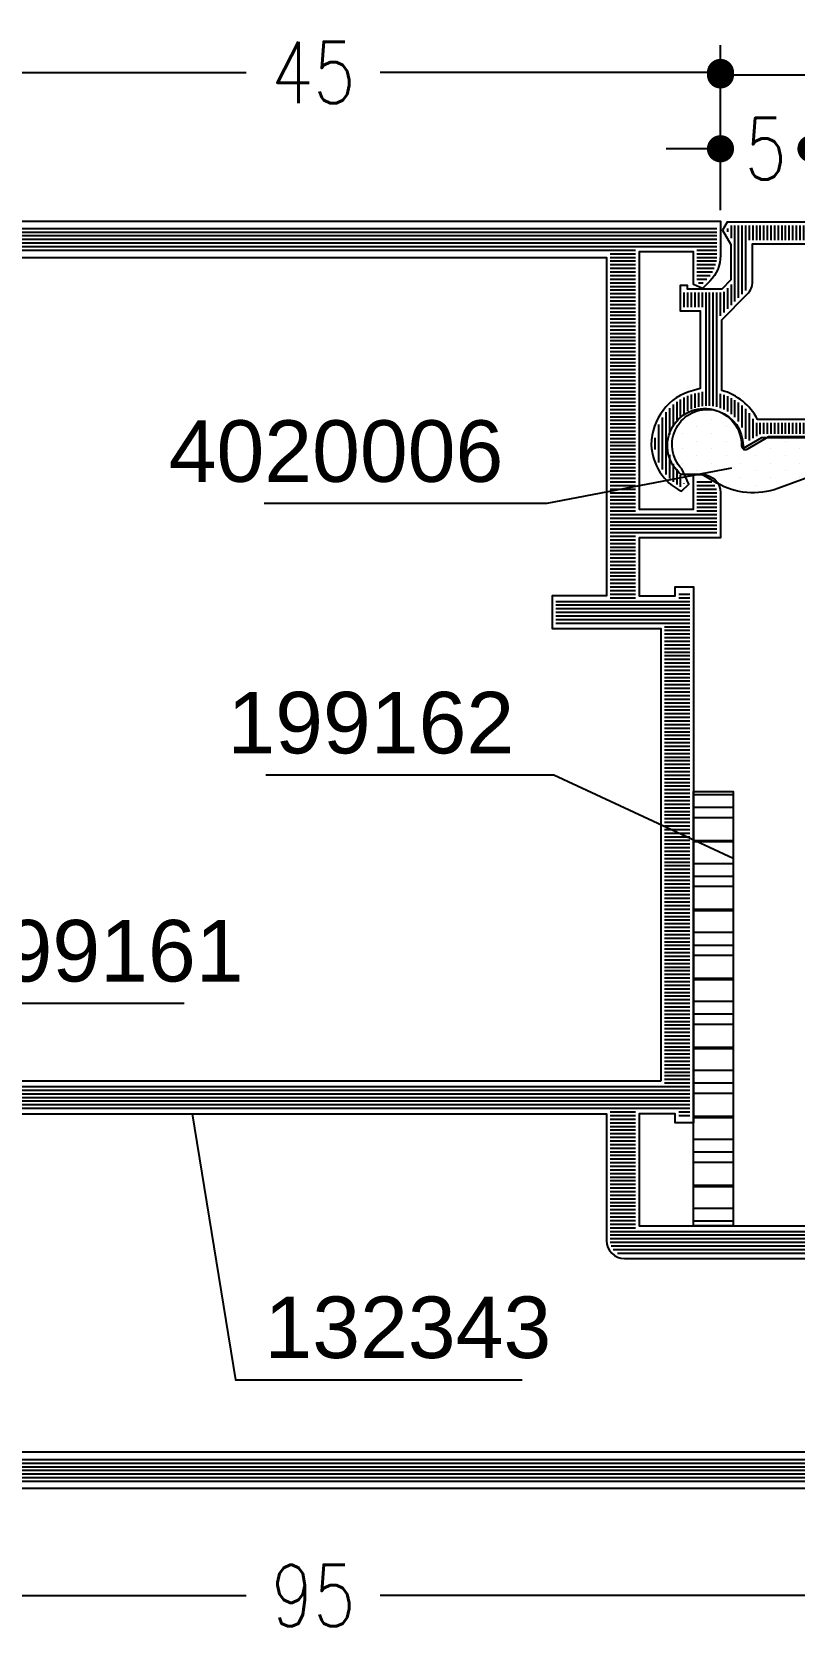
# Model space of a CAD drawing. Extents: x -247 to 191, y 24 to 414.
# Drawn here: x 79.49 to 100.57, y 125.52 to 169.82 of the extents above; entities that cross this region are included whole.
import ezdxf
from ezdxf.enums import TextEntityAlignment as Align

# ---------------------------------------------------------------- set-up
doc = ezdxf.new("R2010")
doc.units = 0
doc.header["$LTSCALE"] = 6
doc.linetypes.add('AUSGEZOGEN', pattern=[0])
doc.linetypes.add('CENTER', pattern=[1.02, 0.5, -0.25, 0.02, -0.25])
doc.layers.get('0').update_dxf_attribs({"color": 4, "linetype": 'CONTINUOUS'})
doc.layers.get('DEFPOINTS').update_dxf_attribs({"linetype": 'AUSGEZOGEN'})
for name, color, linetype in [('CENT_18', 3, 'CENTER'), ('DICHT_PAR', 3, 'CONTINUOUS'), ('DICHT_SCH', 3, 'CONTINUOUS'), ('KH_NOR', 7, 'CONTINUOUS'), ('KH_SCH', 3, 'CONTINUOUS'), ('KN_NOR', 7, 'CONTINUOUS'), ('KN_SCH', 3, 'CONTINUOUS'), ('LLMASSE', 7, 'CONTINUOUS'), ('PNR', 7, 'CONTINUOUS')]:
    doc.layers.add(name, color=color, linetype=linetype)
doc.styles.get("Standard").update_dxf_attribs({"font": 'simplex.shx', "width": 0.8})
doc.styles.add('SWISSL', font='swissl.ttf')
doc.dimstyles.new('DOK-1ZU1-PUNKT', dxfattribs={"dimscale": 0, "dimtxt": 3, "dimasz": 1.5, "dimexe": 1.5, "dimexo": 0.6, "dimgap": 1.5, "dimtad": 0, "dimdsep": 46, "dimtxsty": 'Standard', "dimblk": 'PUNKT', "dimblk1": 'PUNKT', "dimblk2": 'PUNKT', "dimcen": 0, "dimclrd": 2, "dimclre": 2, "dimclrt": 7, "dimadec": 0, "dimazin": 0, "dimtfac": 0.7, "dimtdec": 4, "dimtofl": 0, "dimtmove": 0, "dimatfit": 3, "dimldrblk": 'PUNKT', "dimfxl": 1, "dimtolj": 1, "dimtzin": 0, "dimarcsym": 0})
doc.dimstyles.new('DOK-1ZU1-STRICH1', dxfattribs={"dimscale": 0, "dimtxt": 3, "dimasz": 1.5, "dimexe": 1.5, "dimexo": 0.6, "dimgap": 1.5, "dimtad": 0, "dimdsep": 46, "dimtxsty": 'Standard', "dimblk": 'PUNKT', "dimblk1": 'PUNKT', "dimblk2": 'PUNKT', "dimcen": 0, "dimclrd": 2, "dimclre": 2, "dimclrt": 7, "dimadec": 0, "dimazin": 0, "dimtfac": 0.7, "dimtdec": 4, "dimtofl": 0, "dimtmove": 0, "dimatfit": 3, "dimldrblk": 'PUNKT', "dimfxl": 1, "dimtolj": 1, "dimtzin": 0, "dimarcsym": 0})

# ---------------------------------------------------------------- blocks, each defined once
blk = doc.blocks.new('PUNKT')
at = {"color": 0, "linetype": 'CONTINUOUS'}
blk.add_line((-0.5, 0), (-1, 0), dxfattribs=at)
at = {"color": 0, "linetype": 'CONTINUOUS', "const_width": 0.5}
blk.add_lwpolyline([(-0.25, 0, 1), (0.25, 0, 1)], format="xyb", close=True, dxfattribs=at)
blk = doc.blocks.new('*D16')
at = {"layer": 'DEFPOINTS', "color": 0}
for p in [(76.01037859960287, 168.7052229658492), (76.01037859960287, 164.5984148866953), (98.5117286589687, 164.5984212500751)]:
    blk.add_point(p, dxfattribs=at)
at = {"layer": 'LLMASSE', "color": 3, "lineweight": -2}
for p, q in [((76.01037859960287, 164.8984148866953), (76.01037859960287, 169.4552229658492)), ((98.5117286589687, 164.8984212500752), (98.5117286589687, 169.4552229658492)), ((76.76037859960287, 168.7052229658492), (85.4101012483334, 168.7052229658492)), ((97.7617286589687, 168.7052229658492), (89.11200601023816, 168.7052229658492))]:
    blk.add_line(p, q, dxfattribs=at)
at = {"layer": 'LLMASSE', "color": 3, "lineweight": -2, "xscale": 0.75, "yscale": 0.75, "zscale": 0.75, "rotation": 180}
blk.add_blockref('PUNKT', (76.01037859960287, 168.7052229658492), dxfattribs=at)
at = {"layer": 'LLMASSE', "color": 3, "lineweight": -2, "xscale": 0.75, "yscale": 0.75, "zscale": 0.75}
blk.add_blockref('PUNKT', (98.5117286589687, 168.7052229658492), dxfattribs=at)
at = {"layer": 'LLMASSE', "color": 3, "insert": (87.26105362928578, 168.7052229658492), "char_height": 1.7, "attachment_point": 5}
blk.add_mtext('\\A1;45', dxfattribs=at)
blk = doc.blocks.new('*D20')
at = {"layer": 'DEFPOINTS', "color": 0}
for p in [(98.5117286589687, 166.5978628188709), (98.5117286589687, 164.5984212500751), (101.0117286589687, 143.8484212534327)]:
    blk.add_point(p, dxfattribs=at)
at = {"layer": 'LLMASSE', "color": 3, "lineweight": -2}
for p, q in [((98.5117286589687, 164.8984212500752), (98.5117286589687, 167.3478628188709)), ((101.0117286589687, 144.1484212534327), (101.0117286589687, 167.3478628188709)), ((97.7617286589687, 166.5978628188709), (97.0117286589687, 166.5978628188709)), ((101.7617286589687, 166.5978628188709), (102.5117286589687, 166.5978628188709))]:
    blk.add_line(p, q, dxfattribs=at)
at = {"layer": 'LLMASSE', "color": 3, "lineweight": -2, "xscale": 0.75, "yscale": 0.75, "zscale": 0.75}
blk.add_blockref('PUNKT', (98.5117286589687, 166.5978628188709), dxfattribs=at)
at = {"layer": 'LLMASSE', "color": 3, "lineweight": -2, "xscale": 0.75, "yscale": 0.75, "zscale": 0.75, "rotation": 180}
blk.add_blockref('PUNKT', (101.0117286589687, 166.5978628188709), dxfattribs=at)
at = {"layer": 'LLMASSE', "color": 3, "insert": (99.7617286589687, 166.5978628188709), "char_height": 1.7, "attachment_point": 5}
blk.add_mtext('\\A1;5', dxfattribs=at)
blk = doc.blocks.new('*D22')
at = {"layer": 'DEFPOINTS', "color": 0}
for p in [(63.51172865881483, 129.5984148865927), (111.0117286588149, 129.0904184469111), (63.51172865881483, 126.6400097623471)]:
    blk.add_point(p, dxfattribs=at)
at = {"layer": 'LLMASSE', "color": 3, "lineweight": -2}
for p, q in [((63.51172865881483, 129.2984148865927), (63.51172865881483, 125.8900097623471)), ((111.0117286588149, 128.7904184469111), (111.0117286588149, 125.8900097623471)), ((64.26172865881483, 126.6400097623471), (85.41077627786248, 126.6400097623471)), ((110.2617286588149, 126.6400097623471), (89.11268103976724, 126.6400097623471))]:
    blk.add_line(p, q, dxfattribs=at)
at = {"layer": 'LLMASSE', "color": 3, "lineweight": -2, "xscale": 0.75, "yscale": 0.75, "zscale": 0.75, "rotation": 180}
blk.add_blockref('PUNKT', (63.51172865881483, 126.6400097623471), dxfattribs=at)
at = {"layer": 'LLMASSE', "color": 3, "lineweight": -2, "xscale": 0.75, "yscale": 0.75, "zscale": 0.75}
blk.add_blockref('PUNKT', (111.0117286588149, 126.6400097623471), dxfattribs=at)
at = {"layer": 'LLMASSE', "color": 3, "insert": (87.26172865881486, 126.6400097623471), "char_height": 1.7, "attachment_point": 5}
blk.add_mtext('\\A1;95', dxfattribs=at)
blk = doc.blocks.new('STREIFEN')
at = {"layer": 'DICHT_SCH'}
h = blk.add_hatch(dxfattribs=at)
h.set_pattern_fill('LINE', color=256, scale=0.4, angle=90, style=0)
h.set_pattern_definition([(90, (-94.31533518184392, -226.5009291368289), (-1.27, 7.776250346772095e-17), [])])
h.paths.add_polyline_path([(0, 2.199999999999989), (0, 0), (24, 0), (24, 2.199999999999989)])
at = {"layer": 'DICHT_PAR'}
blk.add_lwpolyline([(0, 2.199999999999989), (0, 0), (24, 0), (24, 2.199999999999989)], close=True, dxfattribs=at)
blk = doc.blocks.new('LL199162')
blk.add_blockref('STREIFEN', (0, 0))
blk = doc.blocks.new('*X42')
for p, q in [((0.4, 0.1999999998488945), (0.4, 94.8000000000399)), ((0.6000000000000001, 0.1999999998503122), (0.6000000000000001, 94.80000000013676)), ((0.8, 0.1999999998517298), (0.8, 94.80000000023364)), ((1, 0.1999999998531475), (1, 94.8000000003305)), ((1.2, 0.1999999998545651), (1.2, 94.80000000042736)), ((1.4, 0.1999999998559827), (1.4, 94.80000000052424)), ((1.6, 0.1999999998574004), (1.6, 94.8000000006211)), ((13.8, 63.90000000000005), (13.8, 88.30000000201753)), ((14, 63.90000000000005), (14, 88.30000000340362)), ((14.2, 63.90000000000005), (14.2, 88.30000000478972)), ((13, 64.31272466944534), (13, 87.29999999995657)), ((13.2, 64.07551039034644), (13.2, 87.29999999994934)), ((13.4, 63.95838529985286), (13.4, 87.2999999999421)), ((13.6, 63.90627621026998), (13.6, 87.29999999993485)), ((52.8, 63.90000000000003), (52.8, 69.79999999991878)), ((53, 63.90000000000003), (53, 69.79999999992616)), ((53.2, 63.90000000000003), (53.2, 69.79999999993355)), ((53.40000000000001, 63.90000000000003), (53.40000000000001, 69.79999999994092)), ((53.6, 63.90000000000002), (53.6, 69.79999999994831)), ((53.8, 63.90000000000002), (53.8, 69.7999999999557)), ((54, 68.6999999999795), (54, 69.79999999996308)), ((54.2, 68.6999999999795), (54.2, 69.79999999997047)), ((54.40000000000001, 68.6999999999795), (54.40000000000001, 69.79999999997784)), ((54.6, 68.6999999999795), (54.6, 69.79999999998523)), ((54.8, 68.6999999999795), (54.8, 69.79999999999261)), ((55, 68.6999999999795), (55, 69.79999999882966)), ((55.2, 68.6999999999795), (55.2, 69.774585494982)), ((55.40000000000001, 68.6999999999795), (55.40000000000001, 69.69279533770485)), ((55.6, 68.6999999999795), (55.6, 69.5291011915075)), ((66.8, 68.70000000000341), (66.8, 69.24146462896466)), ((67, 68.70000000000569), (67, 69.4215904839687)), ((67.2, 68.70000000000798), (67.2, 69.55645989907647)), ((67.4, 68.70000000001026), (67.4, 69.65656733360159)), ((67.60000000000001, 68.70000000001254), (67.60000000000001, 69.72796505869727)), ((67.8, 68.70000000001482), (67.8, 69.77412264440805)), ((68, 68.7000000000171), (68, 69.79698610754902)), ((68.2, 68.70000000001939), (68.2, 69.80000000000778)), ((68.4, 68.70000000002166), (68.4, 69.800000000024)), ((68.60000000000001, 25.19753412942141), (68.60000000000001, 69.80000000004023)), ((68.8, 25.19750066448289), (68.8, 69.80000000005646)), ((69, 25.19746719954437), (69, 69.80000000007269)), ((69.2, 25.19743373460584), (69.2, 69.80000000008891)), ((69.4, 25.19740026966732), (69.4, 69.80000000010514)), ((69.60000000000001, 25.1973668047288), (69.60000000000001, 69.80000000012137)), ((20.6, 67.69999999999999), (20.6, 68.3)), ((20.8, 67.69999999999999), (20.8, 68.3)), ((21, 12.70006363835692), (21, 68.3)), ((21.2, 12.7000636383571), (21.2, 68.3)), ((21.4, 18.70006363838881), (21.4, 68.3)), ((21.6, 18.70006363838972), (21.6, 68.3)), ((21.8, 18.70006363839063), (21.8, 68.3)), ((22, 18.70006363839154), (22, 68.3)), ((22.2, 18.70006363839245), (22.2, 68.3)), ((22.4, 66.9), (22.4, 68.3)), ((22.6, 66.9), (22.6, 68.3)), ((22.8, 66.9), (22.8, 68.3)), ((23, 66.9), (23, 68.3)), ((23.2, 66.9), (23.2, 68.3)), ((23.4, 66.9), (23.4, 68.3)), ((23.6, 66.9), (23.6, 68.3)), ((23.8, 66.9), (23.8, 68.3)), ((24, 66.9), (24, 68.3)), ((24.2, 66.9), (24.2, 68.3)), ((24.4, 66.9), (24.4, 68.3)), ((24.6, 66.9), (24.6, 68.3)), ((24.8, 66.9), (24.8, 68.3)), ((25, 66.9), (25, 68.3)), ((25.2, 66.9), (25.2, 68.3)), ((25.4, 66.9), (25.4, 68.3)), ((25.6, 66.9), (25.6, 68.3)), ((25.8, 66.9), (25.8, 68.3)), ((26, 66.9), (26, 68.3)), ((26.2, 66.9), (26.2, 68.3)), ((26.4, 66.9), (26.4, 68.3)), ((26.6, 66.9), (26.6, 68.3)), ((26.8, 66.9), (26.8, 68.3)), ((27, 66.9), (27, 68.3)), ((27.2, 66.9), (27.2, 68.3)), ((27.4, 66.9), (27.4, 68.3)), ((27.6, 66.9), (27.6, 68.3)), ((27.8, 66.9), (27.8, 68.3)), ((28, 66.9), (28, 68.3)), ((28.2, 66.9), (28.2, 68.3)), ((28.4, 66.9), (28.4, 68.3)), ((28.6, 66.9), (28.6, 68.3)), ((28.8, 66.9), (28.8, 68.30000000000001)), ((29, 66.9), (29, 68.30000000000001)), ((29.2, 66.9), (29.2, 68.30000000000001)), ((29.4, 66.9), (29.4, 68.30000000000001)), ((29.6, 66.9), (29.6, 68.30000000000001)), ((29.8, 66.9), (29.8, 68.30000000000001)), ((30, 66.9), (30, 68.30000000000001)), ((30.2, 66.9), (30.2, 68.30000000000001)), ((30.4, 66.9), (30.4, 68.30000000000001)), ((30.6, 66.9), (30.6, 68.30000000000001)), ((30.8, 66.9), (30.8, 68.30000000000001)), ((31, 66.9), (31, 68.30000000000001)), ((31.2, 66.9), (31.2, 68.30000000000001)), ((31.4, 66.9), (31.4, 68.30000000000001)), ((31.6, 66.9), (31.6, 68.30000000000001)), ((31.8, 66.9), (31.8, 68.30000000000001)), ((32, 66.9), (32, 68.30000000000001)), ((32.2, 66.9), (32.2, 68.30000000000001)), ((32.4, 66.9), (32.4, 68.30000000000001)), ((32.6, 66.9), (32.6, 68.30000000000001)), ((32.8, 66.9), (32.8, 68.30000000000001)), ((33, 66.9), (33, 68.30000000000001)), ((33.2, 66.9), (33.2, 68.30000000000001)), ((33.4, 66.9), (33.4, 68.30000000000001)), ((33.6, 66.9), (33.6, 68.30000000000001)), ((33.8, 66.9), (33.8, 68.30000000000001)), ((34, 66.9), (34, 68.30000000000001)), ((34.2, 66.9), (34.2, 68.30000000000001)), ((34.4, 66.9), (34.4, 68.30000000000001)), ((34.6, 66.9), (34.6, 68.30000000000001)), ((34.8, 66.9), (34.8, 68.30000000000001)), ((35, 66.9), (35, 68.30000000000001)), ((35.2, 66.9), (35.2, 68.30000000000001)), ((35.4, 66.9), (35.4, 68.30000000000001)), ((35.6, 66.9), (35.6, 68.30000000000001)), ((35.8, 66.9), (35.8, 68.30000000000001)), ((36, 66.9), (36, 68.30000000000001)), ((36.2, 66.9), (36.2, 68.30000000000001)), ((36.4, 66.9), (36.4, 68.30000000000001)), ((36.6, 66.9), (36.6, 68.30000000000001)), ((36.8, 66.9), (36.8, 68.30000000000001)), ((37, 66.9), (37, 68.30000000000001)), ((37.2, 66.9), (37.2, 68.30000000000001)), ((37.4, 66.9), (37.4, 68.30000000000001)), ((37.6, 66.9), (37.6, 68.30000000000001)), ((37.8, 66.9), (37.8, 68.30000000000001)), ((38, 66.9), (38, 68.30000000000001)), ((38.2, 66.9), (38.2, 68.30000000000001)), ((38.40000000000001, 66.9), (38.40000000000001, 68.30000000000001)), ((38.6, 66.9), (38.6, 68.30000000000001)), ((38.8, 66.9), (38.8, 68.30000000000001)), ((39, 66.9), (39, 68.30000000000001)), ((39.2, 66.9), (39.2, 68.30000000000001)), ((39.40000000000001, 66.9), (39.40000000000001, 68.30000000000001)), ((39.6, 66.9), (39.6, 68.30000000000001)), ((39.8, 66.9), (39.8, 68.30000000000001)), ((40, 66.9), (40, 68.30000000000001)), ((40.2, 66.9), (40.2, 68.30000000000001)), ((40.40000000000001, 66.9), (40.40000000000001, 68.30000000000001)), ((40.6, 66.9), (40.6, 68.30000000000001)), ((40.8, 66.9), (40.8, 68.30000000000001)), ((41, 66.9), (41, 68.30000000000001)), ((41.2, 66.9), (41.2, 68.30000000000001)), ((41.40000000000001, 66.9), (41.40000000000001, 68.30000000000001)), ((41.6, 66.9), (41.6, 68.30000000000001)), ((41.8, 66.9), (41.8, 68.30000000000001)), ((42, 66.9), (42, 68.30000000000001)), ((42.2, 66.9), (42.2, 68.30000000000001)), ((42.40000000000001, 66.9), (42.40000000000001, 68.30000000000001)), ((42.6, 66.9), (42.6, 68.30000000000001)), ((42.8, 66.9), (42.8, 68.30000000000001)), ((43, 66.9), (43, 68.30000000000001)), ((43.2, 66.9), (43.2, 68.30000000000001)), ((43.40000000000001, 66.9), (43.40000000000001, 68.30000000000001)), ((43.6, 66.9), (43.6, 68.30000000000001)), ((43.8, 66.9), (43.8, 68.30000000000001)), ((44, 66.9), (44, 68.30000000000001)), ((44.2, 66.9), (44.2, 68.30000000000001)), ((44.40000000000001, 66.9), (44.40000000000001, 68.30000000000001)), ((44.6, 66.9), (44.6, 68.30000000000001)), ((44.8, 66.9), (44.8, 68.30000000000001)), ((45, 66.9), (45, 68.30000000000001)), ((45.2, 66.9), (45.2, 68.30000000000001)), ((45.40000000000001, 66.9), (45.40000000000001, 68.30000000000001)), ((45.6, 66.9), (45.6, 68.30000000000001)), ((45.8, 66.9), (45.8, 68.30000000000001)), ((46, 66.9), (46, 68.30000000000001)), ((46.2, 66.9), (46.2, 68.30000000000001)), ((46.40000000000001, 66.9), (46.40000000000001, 68.30000000000001)), ((46.6, 66.9), (46.6, 68.30000000000001)), ((46.8, 66.9), (46.8, 68.30000000000001)), ((47, 66.9), (47, 68.30000000000001)), ((47.2, 66.9), (47.2, 68.30000000000001)), ((47.40000000000001, 66.9), (47.40000000000001, 68.30000000000001)), ((47.6, 66.9), (47.6, 68.30000000000001)), ((47.8, 60.90000000000006), (47.8, 68.30000000000001)), ((48, 60.90000000000006), (48, 68.30000000000001)), ((48.2, 60.90000000000006), (48.2, 68.30000000000001)), ((48.40000000000001, 60.90000000000006), (48.40000000000001, 68.30000000000001)), ((48.6, 60.90000000000006), (48.6, 68.30000000000001)), ((48.8, 60.90000000000006), (48.8, 68.30000000000001)), ((49, 60.90000000000006), (49, 68.30000000000001)), ((49.2, 67.70000000000002), (49.2, 68.30000000000001)), ((49.40000000000001, 67.70000000000002), (49.40000000000001, 68.30000000000001)), ((66.60000000000001, 68.781099360108), (66.60000000000001, 69.04146462896466)), ((14.4, 63.90000000000005), (14.4, 65.29999999994706)), ((14.6, 63.90000000000005), (14.6, 65.29999999995037)), ((14.8, 63.90000000000005), (14.8, 65.29999999995368)), ((15, 63.90000000000005), (15, 65.299999999957)), ((15.2, 63.90000000000005), (15.2, 65.29999999996029)), ((15.4, 63.90000000000004), (15.4, 65.2999999999636)), ((15.6, 63.90000000000004), (15.6, 65.29999999996691)), ((15.8, 63.90000000000004), (15.8, 65.29999999997023)), ((16, 63.90000000000004), (16, 65.29999999997354)), ((16.2, 63.90000000000004), (16.2, 65.29999999997683)), ((16.4, 63.90000000000004), (16.4, 65.29999999998014)), ((16.6, 63.90000000000004), (16.6, 65.29999999998346)), ((16.8, 63.90000000000004), (16.8, 65.29999999998677)), ((17, 63.90000000000004), (17, 65.29999999999006)), ((17.2, 63.90000000000003), (17.2, 65.29999999999337)), ((17.4, 63.90000000000003), (17.4, 65.29999999999669)), ((17.6, 63.90000000000003), (17.6, 65.3)), ((17.8, 63.90000000000003), (17.8, 65.30000000000331)), ((18, 63.90000000000003), (18, 65.3000000000066)), ((18.2, 63.90000000000003), (18.2, 65.30000000000992)), ((18.4, 63.90000000000003), (18.4, 65.30000000001323)), ((18.6, 63.90000000000003), (18.6, 65.30000000001654)), ((18.8, 63.90000000000003), (18.8, 65.30000000001985)), ((19, 63.90000000000003), (19, 65.30000000002315)), ((19.2, 63.90000000000003), (19.2, 65.30000000002646)), ((19.4, 63.90000000000003), (19.4, 65.30000000002977)), ((19.6, 63.90000000000003), (19.6, 65.30000000003308)), ((19.8, 63.90000000000003), (19.8, 65.30000000003639)), ((20, 63.90000000000003), (20, 65.30000000003969)), ((20.2, 63.90000000000003), (20.2, 65.300000000043)), ((20.4, 63.90000000000003), (20.4, 65.30000000004631)), ((20.6, 63.90000000000003), (20.6, 65.30000000004962)), ((20.8, 63.90000000000002), (20.8, 65.30000000005292)), ((49.2, 63.90000000000005), (49.2, 65.29999999995194)), ((49.40000000000001, 63.90000000000005), (49.40000000000001, 65.29999999994553)), ((49.6, 63.90000000000005), (49.6, 65.29999999993912)), ((49.8, 63.90000000000004), (49.8, 65.29999999993271)), ((50, 63.90000000000004), (50, 65.2999999999263)), ((50.2, 63.90000000000004), (50.2, 65.29999999991989)), ((50.40000000000001, 63.90000000000004), (50.40000000000001, 65.29999999991348)), ((50.6, 63.90000000000004), (50.6, 65.29999999990707)), ((50.8, 63.90000000000004), (50.8, 65.29999999990066)), ((51, 63.90000000000004), (51, 65.29999999989425)), ((51.2, 63.90000000000003), (51.2, 65.29999999988785)), ((51.40000000000001, 63.90000000000003), (51.40000000000001, 65.29999999988144)), ((51.6, 63.90000000000003), (51.6, 65.29999999987503)), ((51.8, 63.90000000000003), (51.8, 65.29999999986862)), ((52, 63.90000000000003), (52, 65.29999999986221)), ((52.2, 63.90000000000003), (52.2, 65.2999999998558)), ((52.40000000000001, 63.90000000000003), (52.40000000000001, 65.29999999984939)), ((52.6, 63.90000000000003), (52.6, 65.29999999984298)), ((54, 63.90000000000002), (54, 65.29999999998043)), ((54.2, 63.90000000000002), (54.2, 65.29999999997855)), ((54.40000000000001, 63.90000000000002), (54.40000000000001, 65.29999999997668)), ((54.6, 63.90000000000002), (54.6, 65.29999999997479)), ((54.8, 63.90000000000002), (54.8, 65.29999999997291)), ((55, 63.90000000000001), (55, 65.29999999997104)), ((55.2, 63.90000000000001), (55.2, 65.29999999996916)), ((55.40000000000001, 63.90000000000001), (55.40000000000001, 65.29999999996728)), ((55.6, 63.90000000000001), (55.6, 65.29999999996541)), ((55.8, 63.90000000000001), (55.8, 65.29999999996353)), ((56, 63.90000000000001), (56, 65.29999999996166)), ((56.2, 63.90000000000001), (56.2, 65.29999999995977)), ((56.40000000000001, 63.90000000000001), (56.40000000000001, 65.29999999995789)), ((56.6, 63.90000000000001), (56.6, 65.29999999995601)), ((56.8, 63.90000000000001), (56.8, 65.29999999995414)), ((57, 63.90000000000001), (57, 65.29999999995226)), ((57.2, 63.90000000000001), (57.2, 65.29999999995039)), ((57.40000000000001, 63.9), (57.40000000000001, 65.29999999994851)), ((57.6, 63.9), (57.6, 65.29999999994664)), ((57.8, 63.9), (57.8, 65.29999999994476)), ((58, 63.9), (58, 65.29999999994287)), ((58.2, 63.9), (58.2, 65.299999999941)), ((58.40000000000001, 63.9), (58.40000000000001, 65.29999999993912)), ((58.6, 63.9), (58.6, 65.29999999993724)), ((58.8, 63.89999999999999), (58.8, 65.29999999993537)), ((59, 63.89999999999999), (59, 65.29999999993349)), ((59.2, 63.89999999999999), (59.2, 65.29999999993161)), ((59.40000000000001, 63.89999999999999), (59.40000000000001, 65.29999999992974)), ((59.6, 63.89999999999999), (59.6, 65.29999999992785)), ((59.8, 63.89999999999999), (59.8, 65.29999999992597)), ((60, 63.89999999999998), (60, 65.2999999999241)), ((60.2, 63.89999999999998), (60.2, 65.29999999992222)), ((60.40000000000001, 63.89999999999998), (60.40000000000001, 65.29999999992035)), ((60.6, 63.89999999999998), (60.6, 65.29999999991847)), ((60.8, 63.89999999999998), (60.8, 65.2999999999166)), ((61, 63.89999999999998), (61, 65.29999999991472)), ((61.2, 63.89999999999998), (61.2, 65.29999999991283)), ((61.40000000000001, 63.89999999999998), (61.40000000000001, 65.29999999991095)), ((61.6, 63.89999999999998), (61.6, 65.29999999990908)), ((61.8, 63.89999999999998), (61.8, 65.2999999999072)), ((62, 63.89999999999998), (62, 65.29999999990532)), ((62.2, 63.89999999999998), (62.2, 65.29999999990345)), ((62.40000000000001, 63.89999999999998), (62.40000000000001, 65.29999999990157)), ((62.6, 63.89999999999997), (62.6, 65.2999999998997)), ((62.8, 63.89999999999997), (62.8, 65.2999999998978)), ((63, 63.89999999999997), (63, 65.29999999989593)), ((63.2, 63.89999999999997), (63.2, 65.29999999989406)), ((63.40000000000001, 63.89999999999997), (63.40000000000001, 65.29999999989218)), ((63.6, 63.89999999999997), (63.6, 65.2999999998903)), ((63.8, 63.89999999999996), (63.8, 65.29999999988843)), ((64, 63.89999999999996), (64, 65.29999999988655)), ((64.2, 63.89999999999996), (64.2, 65.29999999988468)), ((64.4, 63.89999999999996), (64.4, 65.29999999988279)), ((64.60000000000001, 63.89999999999996), (64.60000000000001, 65.29999999988091)), ((64.8, 63.89999999999996), (64.8, 65.29999999987903)), ((65, 63.89999999999996), (65, 65.29999999987716)), ((65.2, 63.89999999999996), (65.2, 65.29999999987528)), ((65.4, 63.89999999999996), (65.4, 65.2999999998734)), ((65.60000000000001, 63.89999999999996), (65.60000000000001, 65.29999999987153)), ((65.8, 63.89999999999996), (65.8, 65.29999999986966)), ((66, 63.89999999999996), (66, 65.29999999986777)), ((66.2, 63.89999999999996), (66.2, 65.29999999986589)), ((66.4, 63.89999999999995), (66.4, 65.29999999986401)), ((66.60000000000001, 63.89999999999995), (66.60000000000001, 65.29999999986214)), ((66.8, 63.89999999999995), (66.8, 65.29999999986026)), ((67, 63.89999999999995), (67, 65.29999999985839)), ((67.2, 63.89999999999995), (67.2, 65.29999999985651)), ((67.4, 63.89999999999995), (67.4, 65.29999999985463)), ((67.60000000000001, 63.89999999999994), (67.60000000000001, 65.29999999985274)), ((67.8, 63.89999999999994), (67.8, 65.29999999985087)), ((68, 63.89999999999994), (68, 65.29999999984899)), ((68.20000000000002, 63.89999999999994), (68.2, 65.29999999984712)), ((68.4, 25.19756759435994), (68.4, 65.29999999984524))]:
    blk.add_line(p, q)
blk = doc.blocks.new('B-LL132343')
at = {"layer": 'KH_NOR'}
blk.add_lwpolyline([(1.272711869504395e-05, 100.9999999996922), (-5.599984603108812e-05, 5.999999999692118)], dxfattribs=at)
blk.add_lwpolyline([(69.99994400035915, 30.99729988126818), (69.99995672711884, 75.99999999999987), (68.10411978330691, 75.99999999984605, 0.198912367379658), (66.6899062209338, 75.41421356221915), (66.2878246929167, 75.01213203420203), (66.49995672727266, 74.49999999984604), (68.29995672725215, 74.49999999986657), (68.29995672752904, 71.49999999969224), (54.09995672729317, 71.49999999982555), (54.09995672725217, 74.49999999982555), (55.99995672741625, 74.49999999982555), (55.99995672727266, 74.99999999984605, 0.414213562373095), (54.99995672727266, 75.99999999984605), (52.49995672718038, 75.99999999975375), (52.49995672752905, 71.49999999969224), (49.29995672732393, 71.49999999979478), (49.29995672727265, 73.49999999984607), (49.79995672727267, 73.49999999984607), (49.79995672727267, 74.49999999984607), (20.19999999999999, 74.49999999984605), (20.19999999999999, 74.49999999984605), (20.19999999999999, 73.49999999984605), (20.69999999999999, 73.49999999984605), (20.7000127273235, 71.49999999989733), (14.5000127273238, 71.49999999979478), (14.50001273383385, 94.50000000671504)], format="xyb", dxfattribs=at)
blk.add_lwpolyline([(13.70001272727268, 69.6999999998461, -0.414213562373095), (12.70001272727268, 70.6999999998461), (12.70001272727256, 91.6999999998461), (9.200012727323617, 91.69999999979483), (9.200012727272338, 98.99999999984617), (2.000020681818, 98.99999999984605), (2, 7.999999999846059), (12.69994400000019, 7.999999999845832), (12.69994400000016, 25.29999999984624, -0.4142135623731034), (13.69994400000019, 26.29999999984624), (19.69994400000105, 26.29999999984604, 0.4142135626134031), (20.69994400000108, 27.29999999984607), (20.69994400000103, 30.19999999984636, 0.4142135623730944), (19.69994400000101, 31.19999999984634), (13.69994400000016, 31.19999999984625, -0.4142135623730997), (12.69994400000014, 32.19999999984625), (12.69994400000014, 32.99999999984623), (20.69994400000096, 32.99999999984635), (20.69994400000033, 69.69999999984607), (13.70001272727268, 69.6999999998461)], format="xyb", close=True, dxfattribs=at)
blk.add_lwpolyline([(22.50001303791365, 72.69999999984606), (22.50000000000011, 26.29999999984606), (48.2, 26.29999999984606), (48.2, 30.99999999984606), (47.49994400000026, 30.99999999984606), (47.49994400000014, 35.99999999984606), (49.29994400000032, 35.99999999984606), (49.29994400000032, 32.99999999984606), (68, 32.99999999984606), (68, 69.69999999984599), (49.30001272727236, 69.6999999998461), (49.30001272727247, 66.6999999998461), (47.49995672727238, 66.6999999998461), (47.49995672727232, 72.69999999984606), (22.50001303791365, 72.69999999984606)], close=True, dxfattribs=at)
at = {"layer": 'KH_SCH'}
blk.add_blockref('*X42', (3.308722450212111e-22, 5.999999999846059), dxfattribs=at)
blk = doc.blocks.new('*X51')
at = {"color": 0}
for p, q in [((2.4375, 9.75), (2.4375, 9.75)), ((3.25, 9.75), (3.25, 9.75)), ((2.03125, 8.9375), (2.03125, 8.9375)), ((2.84375, 8.9375), (2.84375, 8.9375)), ((1.625, 8.125), (1.625, 8.125)), ((2.4375, 8.125), (2.4375, 8.125)), ((3.25, 8.125), (3.25, 8.125)), ((1.21875, 7.3125), (1.21875, 7.3125)), ((2.03125, 7.3125), (2.03125, 7.3125)), ((2.84375, 7.3125), (2.84375, 7.3125)), ((0.8125, 6.5), (0.8125, 6.5)), ((1.625, 6.5), (1.625, 6.5)), ((2.4375, 6.5), (2.4375, 6.5)), ((3.25, 6.5), (3.25, 6.5)), ((1.21875, 5.6875), (1.21875, 5.6875)), ((2.03125, 5.6875), (2.03125, 5.6875)), ((2.84375, 5.6875), (2.84375, 5.6875)), ((0.8125, 4.875), (0.8125, 4.875)), ((1.625, 4.875), (1.625, 4.875)), ((2.4375, 4.875), (2.4375, 4.875)), ((1.21875, 4.0625), (1.21875, 4.0625)), ((2.03125, 4.0625), (2.03125, 4.0625)), ((2.84375, 4.0625), (2.84375, 4.0625)), ((0.8125, 3.25), (0.8125, 3.25)), ((1.625, 3.25), (1.625, 3.25)), ((2.4375, 3.25), (2.4375, 3.25)), ((3.25, 3.25), (3.25, 3.25)), ((4.0625, 3.25), (4.0625, 3.25)), ((1.21875, 2.4375), (1.21875, 2.4375)), ((2.03125, 2.4375), (2.03125, 2.4375)), ((2.84375, 2.4375), (2.84375, 2.4375)), ((3.65625, 2.4375), (3.65625, 2.4375)), ((4.46875, 2.4375), (4.46875, 2.4375)), ((1.625, 1.625), (1.625, 1.625)), ((2.4375, 1.625), (2.4375, 1.625)), ((3.25, 1.625), (3.25, 1.625)), ((4.0625, 1.625), (4.0625, 1.625)), ((4.875, 1.625), (4.875, 1.625)), ((2.03125, 0.8125), (2.03125, 0.8125)), ((2.84375, 0.8125), (2.84375, 0.8125)), ((3.65625, 0.8125), (3.65625, 0.8125)), ((4.46875, 0.8125), (4.46875, 0.8125))]:
    blk.add_line(p, q, dxfattribs=at)
blk = doc.blocks.new('B-LL197112')
at = {"layer": 'DICHT_PAR'}
blk.add_lwpolyline([(1.4, 0.768, 1.597325), (2.982, 4.1, -0.580267), (2.807, 4.4), (3.5, 5.6), (3.5, 9.818999999999999, 0.8391), (2.081, 10.069), (0.638, 6.103, 0.221695), (0.9329999999999999, 2.735), (1.4, 1.925), (1.4, 0.768)], format="xyb", dxfattribs=at)
at = {"layer": 'DICHT_SCH'}
blk.add_blockref('*X51', (0, 0), dxfattribs=at)
blk = doc.blocks.new('*D75')
at = {"layer": 'DEFPOINTS', "color": 0}
for p in [(109.5117286590203, 168.6384293157387), (98.5117286589687, 164.8984212500752), (109.5117286590203, 164.5984212500495)]:
    blk.add_point(p, dxfattribs=at)
at = {"layer": 'LLMASSE', "color": 3, "lineweight": -2}
for p, q in [((98.5117286589687, 165.1984212500752), (98.5117286589687, 169.3884293157387)), ((109.5117286590203, 164.8984212500495), (109.5117286590203, 169.3884293157387)), ((99.2617286589687, 168.6384293157387), (102.1607762780421, 168.6384293157387)), ((108.7617286590203, 168.6384293157387), (105.8626810399469, 168.6384293157387))]:
    blk.add_line(p, q, dxfattribs=at)
at = {"layer": 'LLMASSE', "color": 3, "lineweight": -2, "xscale": 0.75, "yscale": 0.75, "zscale": 0.75, "rotation": 180}
blk.add_blockref('PUNKT', (98.5117286589687, 168.6384293157387), dxfattribs=at)
at = {"layer": 'LLMASSE', "color": 3, "lineweight": -2, "xscale": 0.75, "yscale": 0.75, "zscale": 0.75}
blk.add_blockref('PUNKT', (109.5117286590203, 168.6384293157387), dxfattribs=at)
at = {"layer": 'LLMASSE', "color": 3, "insert": (104.0117286589945, 168.6384293157387), "char_height": 1.7, "attachment_point": 5}
blk.add_mtext('\\A1;22', dxfattribs=at)
blk = doc.blocks.new('B-LL3091023')
at = {"layer": 'KN_SCH'}
h = blk.add_hatch(dxfattribs=at)
h.set_pattern_fill('_U', color=256, scale=0.2, style=0, pattern_type=0)
h.set_pattern_definition([(0, (-12.61524086824097, 13.02250327400434), (0, 0.2), [])])
edge = h.paths.add_edge_path()
edge.add_line((-0.2000000000508084, 21.80000000010276), (-0.2000000000002728, 0.4154700538897877))
edge.add_line((-0.2000000000002728, 0.4154700538897864), (-0.4500000000000046, 0.2711324865925331))
edge.add_line((-0.4500000000000046, 0.2711324865925331), (-1.192820323027558, 0.7000000000520148))
edge.add_line((-1.192820323027558, 0.7000000000520148), (-3.282842712474642, 0.7000000000520223))
edge.add_line((-3.282842712474642, 0.7000000000520223), (-3.900000000000007, 0.08284271252664044))
edge.add_line((-3.900000000000007, 0.08284271252664047), (-3.900000000000013, -2.099999999947969))
edge.add_line((-3.900000000000013, -2.099999999947969), (-3.700000000000003, -2.099999999947976))
edge.add_line((-3.700000000000001, -2.099999999952376), (-4.699999999974835, -2.099999999974347))
edge.add_line((-4.699999999974835, -2.099999999974347), (-4.700000000005605, -0.9999999999419789))
edge.add_line((-4.700000000005605, -0.9999999999419791), (-9.356532657103545, -1.000000000081714))
edge.add_line((-9.356532657103545, -1.000000000081714), (-9.492087073757995, -1.524999999012127))
edge.add_arc((-12.30000000000001, -0.7999999999479821), 2.900000000000001, 270.07901743651803, 345.52248783316634, ccw=False)
edge.add_arc((-12.18013563536853, -0.9023955340299898), 2.800000000000001, 209.2081415121933, 267.62840437548994, ccw=False)
edge.add_line((-14.62412332264705, -2.26874987475974), (-14.42924214632983, -2.069287902908246))
edge.add_line((-14.42924214632983, -2.069287902908246), (-13.75317870728195, -2.38454146193488))
edge.add_arc((-12.29999999921613, -0.8000000003222183), 2.150000000266381, 227.4761480923444, 442.3377443620211)
edge.add_line((-12.01333333336139, 1.330803187171447), (-12.16120394194022, 1.35069689423467))
edge.add_line((-12.16120394194022, 1.35069689423467), (-11.69999999999955, 2.149525554427094))
edge.add_line((-11.69999999999955, 2.149525554427095), (-11.70000000015551, 20.70000000020778))
edge.add_line((-11.70000000015551, 20.70000000020778), (-28.18578597814051, 20.70000000005208))
edge.add_arc((-28.18578597812918, 19.50000000005209), 1.199999999999996, 90.00000000054077, 134.9999999999997)
edge.add_line((-29.03431411555303, 20.34852813747595), (-31.79999954050232, 17.58284271252666))
edge.add_line((-31.79999954050232, 17.58284271252666), (-31.79999954050233, 16.71441194632815))
edge.add_arc((-33.59999895980678, 16.71441206424528), 1.799999419304456, 319.99994731550623, 359.9999962465799, ccw=False)
edge.add_line((-32.22112047092991, 15.5573934721695), (-33.14162906306896, 14.46037332601911))
edge.add_line((-33.14162906306897, 14.46037332601911), (-33.60125601057764, 14.84604548197373))
edge.add_line((-33.60125601057764, 14.84604548197373), (-32.39999954050234, 16.27764694336551))
edge.add_line((-32.39999954050234, 16.27764694336551), (-32.39999954050232, 17.70000000005204))
edge.add_line((-32.39999954050232, 17.70000000005204), (-33.57394863064956, 17.70000000005204))
edge.add_line((-33.57394863064956, 17.70000000005204), (-33.70205340977959, 17.96789280106483))
edge.add_arc((-34.71191328392486, 18.61610855635405), 1.200000262839086, 327.3041288734923, 390.0744969530656)
edge.add_line((-33.67346358042067, 19.2174594057805), (-33.37731379195502, 19.80000000005204))
edge.add_line((-33.37731379195502, 19.80000000005204), (-30.99999996572186, 19.80000000005204))
edge.add_line((-30.99999996572186, 19.80000000005204), (-31.00000030850324, 21.8000000000218))
edge.add_line((-31.00000030850324, 21.8000000000218), (-0.2000000000508066, 21.80000000010276))
edge = h.paths.add_edge_path(flags=16)
edge.add_line((-11.10000000015546, 20.99999999989506), (-11.09999999999899, 1.840075756540305))
edge.add_arc((-12.30000000000003, -0.7999999999480378), 2.900000000000001, 11.940543960609887, 65.55666457227989, ccw=False)
edge.add_line((-9.462747808177824, -0.19999999994798), (-5.314213562373069, -0.1999999999479796))
edge.add_line((-5.314213562373068, -0.1999999999479796), (-3.848528137423896, 1.265685425001232))
edge.add_arc((-3.282842712474652, 0.7000000000519995), 0.8000000000000005, 90.00000000000011, 135.0000000000005, ccw=False)
edge.add_line((-3.282842712474654, 1.500000000052001), (-1.000000000000002, 1.500000000052017))
edge.add_line((-1.000000000000002, 1.500000000052017), (-1.000000000000002, 21.00000000005524))
edge.add_line((-1.000000000000002, 21.00000000005524), (-11.10000000015546, 20.99999999989506))
at = {"layer": 'KN_NOR'}
for points in [[(-5.128164559664583e-11, 22.00000000010329), (0, 0.3000000000520193), (-0.4500000000000046, 0.04019237891668204), (-1.246410161513781, 0.5000000000520151), (-3.200000000000022, 0.5000000000520222), (-3.700000000000008, 5.202219210964643e-11), (-3.700000000000012, -1.899999999947976), (-3.500000000000002, -1.899999999947984), (-3.500000000000005, -2.299999999947982), (-4.89999999996924, -2.299999999978742), (-4.900000000000011, -1.199999999947981), (-9.201613323200721, -1.200000000077065), (-9.29843790668926, -1.574999999947981, -0.3419987131196461), (-12.30000000000001, -3.899999999947983, -0.2744091014474832), (-14.86887381829263, -2.233067162827286), (-14.4732145214778, -1.828107663836985), (-13.64001877441201, -2.216633221435945, 1.373175899949952), (-12.04000000000001, 1.132588937203426), (-12.48361182590432, 1.192270058415677), (-11.9, 2.203115392906721), (-11.90000000015383, 20.50000000020589), (-28.18578597812918, 20.50000000005208, 0.1989123673796576), (-28.89289275931572, 20.20710678123863), (-31.59999954050232, 17.50000000005204), (-31.59999954050232, 16.71441000005203, -0.1763269499999998), (-32.06791154050232, 15.42883600005203), (-33.11697754050232, 14.17860700005204), (-33.88302254050232, 14.82139400005204), (-32.59999954050232, 16.35044100005203), (-32.59999954050232, 17.50000000005204), (-33.70000054050233, 17.50000000005204), (-33.93351854050232, 17.98833300005202, 0.3394094402287316), (-33.90397054050233, 19.20537000005203), (-33.49999954050233, 20.00000000005204), (-31.2, 20.00000000005204), (-31.20000034278138, 22.00000000002127), (-5.128164559664583e-11, 22.00000000010329)], [(-10.90000000015383, 20.79999999989824), (-10.90000000000001, 1.965863337239819, -0.2134575926161298), (-9.30500417362566, 5.201997166359718e-11), (-5.39705627484769, 5.202041575280703e-11), (-3.989949493661205, 1.40710678123854, -0.1989123673796592), (-3.282842712474656, 1.700000000052001), (-1.200000000000001, 1.700000000052016), (-1.200000000000003, 20.80000000005207), (-10.90000000015383, 20.79999999989824)]]:
    blk.add_lwpolyline(points, format="xyb", close=True, dxfattribs=at)

msp = doc.modelspace()

# ---------------------------------------------------------------- hatches: boundary and pattern name
at = {"layer": 'CENT_18'}
h = msp.add_hatch(dxfattribs=at)
h.set_pattern_fill('ANSI31', color=256, scale=0.3, angle=315, style=0)
h.set_pattern_definition([(0, (11.01199369202223, 8.39843905431269), (2.775557561562891e-16, 0.9524999999999999), [])])
h.paths.add_polyline_path([(63.76169684002375, 144.4287448004525), (64.86169684002374, 144.8984390543127), (64.86169684002374, 153.0984834093762), (63.76169684002374, 153.0984834093762)])
h.paths.add_polyline_path([(63.76169684002375, 141.0984834093762), (64.86169684002374, 141.0984834093762), (64.86169684002374, 144.8984390543127), (63.76169684002375, 144.4287448004524)])
h.paths.add_polyline_path([(71.6617604786449, 144.8984390543127), (72.7617604786449, 144.3948528960064), (72.7617604786449, 153.0984834093944), (71.66176047864491, 153.0984834093944)])
h.paths.add_polyline_path([(71.66176047864491, 141.0984834093944), (72.7617604786449, 141.0984834093944), (72.7617604786449, 144.3948528960064), (71.66176047864491, 144.8984390543127)])
h.paths.add_polyline_path([(98.86172865897944, 148.8484491782576), (97.76172865897945, 148.8484491782576), (97.76172865897945, 147.5095775328149), (98.86172865897943, 146.9984390543127)])
h.paths.add_polyline_path([(98.86172865897946, 146.9984390543127), (97.76172865897945, 147.5095775328149), (97.76172865897946, 136.8484491782576), (98.86172865897943, 136.8484491782576)])

# ---------------------------------------------------------------- linework, layer by layer
at = {"layer": 'PNR', "color": 3}
for points in [[(98.82004526942737, 157.7784118628691), (93.71199369202223, 156.7984390543127), (85.90627940630795, 156.7984390543127)], [(98.86172865897943, 146.9984390543127), (93.91199369202224, 149.2984390543127), (85.94723178726034, 149.2984390543127)], [(71.66176047864495, 144.8984390543127), (75.81199369202223, 142.9984390543127), (83.693898453927, 142.9984390543127)], [(83.91199369202224, 139.9484148865161), (85.11199369202224, 132.5984390543127), (93.03580321583176, 132.5984390543127)]]:
    msp.add_lwpolyline(points, dxfattribs=at)

# ---------------------------------------------------------------- block references
at = {"zscale": 0.5}
for name, p, xscale, yscale, rotation in [('B-LL132343', (60.51172865896874, 129.5984428865157), 0.5, -0.5, 90), ('B-LL197112', (97.04567940987582, 156.8984212500751), -0.5, 0.5, 270), ('LL199162', (98.86172865897944, 148.8484491782576), -0.5, 0.5, 90)]:
    msp.add_blockref(name, p, dxfattribs=dict(at, xscale=xscale, yscale=yscale, rotation=rotation))
at = {"layer": 'LLMASSE', "xscale": -0.5, "yscale": 0.5, "zscale": 0.5, "rotation": 270}
msp.add_blockref('B-LL3091023', (98.54885916366521, 164.5743259801148), dxfattribs=at)

# ---------------------------------------------------------------- texts
at = {"layer": 'PNR', "color": 10, "style": 'SWISSL'}
for s, p in [('4020006', (92.51199369202223, 157.3984390543127)), ('199162', (92.81199369202224, 149.8984390543127))]:
    msp.add_text(s, height=1.7, dxfattribs=at).set_placement(p, align=Align.RIGHT)
for s, p in [('199161', (77.41199369202224, 143.5984390543127)), ('132343', (85.91199369202224, 133.1984390543127))]:
    msp.add_text(s, height=1.7, dxfattribs=at).set_placement(p)

# ---------------------------------------------------------------- dimensions: what is measured, and where the dimension line sits
at = {"layer": 'LLMASSE'}
for base, p1, p2, picture, middle in [((76.01037859960287, 168.7052229658492), (98.5117286589687, 164.5984212500751), (76.01037859960287, 164.5984148866953), '*D16', (87.26105362928578, 168.7052229658492)), ((98.5117286589687, 166.5978628188709), (101.0117286589687, 143.8484212534327), (98.5117286589687, 164.5984212500751), '*D20', (99.7617286589687, 166.5978628188709))]:
    dim = msp.add_linear_dim(base=base, p1=p1, p2=p2, dimstyle='DOK-1ZU1-PUNKT', override={"dimscale": 0.5, "dimtxt": 3.4, "dimlfac": 2, "dimclrd": 3, "dimclre": 3, "dimclrt": 3}, dxfattribs=at)
    dim.commit()
    dim.dimension.update_dxf_attribs({"geometry": picture, "text_midpoint": middle})
for base, p1, p2, dimstyle, picture, middle in [((109.5117286590203, 168.6384293157387), (98.5117286589687, 164.8984212500752), (109.5117286590203, 164.5984212500495), 'DOK-1ZU1-STRICH1', '*D75', (104.0117286589945, 168.6384293157387)), ((63.51172865881483, 126.6400097623471), (111.0117286588149, 129.0904184469111), (63.51172865881483, 129.5984148865927), 'DOK-1ZU1-PUNKT', '*D22', (87.26172865881486, 126.6400097623471))]:
    dim = msp.add_linear_dim(base=base, p1=p1, p2=p2, dimstyle=dimstyle, override={"dimscale": 0.5, "dimtxt": 3.4, "dimlfac": 2, "dimclrd": 3, "dimclre": 3, "dimclrt": 3}, dxfattribs=at)
    dim.commit()
    dim.dimension.update_dxf_attribs({"geometry": picture, "text_midpoint": middle, "dimtype": 160})

doc.saveas('drawing.dxf')
